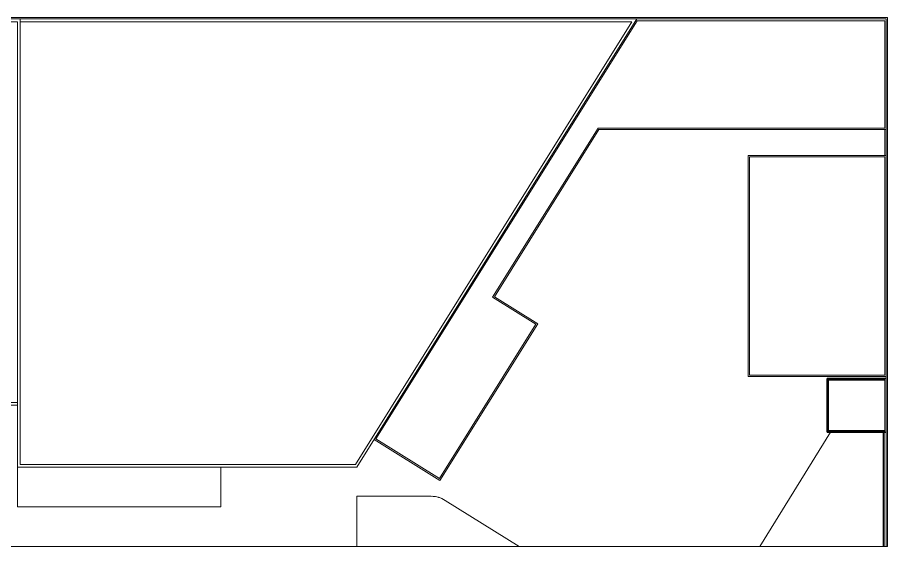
# Model space of a CAD drawing. Header units: millimetres. Extents: x 112 to 218, y 132 to 192.
# Drawn here: x 181.95 to 214.84, y 135.04 to 155.04 of the extents above; entities that cross this region are included whole.
import ezdxf

# ---------------------------------------------------------------- set-up
doc = ezdxf.new("R2010")
doc.units = ezdxf.units.MM
doc.linetypes.add('DIVIDEX2', pattern=[63.5, 25.4, -12.7, 0, -12.7, 0, -12.7])
for name, color, linetype, lineweight in [('Ejes', 1, 'Continuous', 13), ('Muros', 5, 'Continuous', 35), ('MUROS BAJOS', 150, 'DIVIDEX2', 13), ('Trabes', 4, 'Continuous', 18)]:
    doc.layers.add(name, color=color, linetype=linetype, lineweight=lineweight)

msp = doc.modelspace()

# ---------------------------------------------------------------- linework, layer by layer
at = {"layer": 'Ejes'}
for p, q in [((114.836, 155.045), (214.836, 155.045)), ((214.836, 155.045), (214.836, 135.045)), ((212.681, 139.374), (210.013, 135.045)), ((214.666, 139.374), (214.666, 135.045)), ((194.774, 136.945), (197.586, 136.945)), ((194.774, 136.945), (194.774, 135.045)), ((200.916, 135.045), (198.115, 136.793)), ((114.836, 135.045), (214.822, 135.045)), ((214.666, 135.045), (214.786, 135.045)), ((214.786, 135.045), (214.836, 135.045))]:
    msp.add_line(p, q, dxfattribs=at)
for centre, radius in [((197.586, 135.945), 1), ((197.643, 136.145), 0.8)]:
    msp.add_arc(centre, radius, 58.0306, 90, dxfattribs=at)
at = {"layer": 'Muros'}
for p, q in [((212.546, 141.396), (212.546, 139.374)), ((212.546, 141.396), (214.786, 141.396)), ((212.596, 141.346), (212.596, 139.424)), ((212.596, 141.346), (214.736, 141.346)), ((212.546, 139.374), (214.786, 139.374)), ((212.596, 139.424), (214.736, 139.424))]:
    msp.add_line(p, q, dxfattribs=at)
at = {"layer": 'MUROS BAJOS'}
for p, q in [((166.143, 154.995), (182.047, 154.995)), ((205.366, 154.915), (195.5, 139.114)), ((205.357, 154.995), (214.786, 154.995)), ((205.366, 154.915), (214.736, 154.915)), ((214.736, 154.915), (214.736, 150.857)), ((214.786, 154.995), (214.786, 151.357)), ((166.143, 154.875), (181.947, 154.875)), ((214.786, 143.257), (214.786, 151.357)), ((203.892, 150.857), (199.906, 144.474)), ((203.92, 150.807), (199.975, 144.49)), ((203.892, 150.857), (214.736, 150.857)), ((203.92, 150.807), (214.786, 150.807)), ((214.736, 149.822), (214.736, 150.807)), ((209.566, 149.822), (209.566, 141.475)), ((209.566, 149.822), (214.786, 149.822)), ((209.616, 149.772), (209.616, 141.525)), ((209.616, 149.772), (214.736, 149.772)), ((214.736, 141.525), (214.736, 149.772)), ((201.542, 143.453), (199.906, 144.474)), ((201.611, 143.469), (199.975, 144.49)), ((201.542, 143.453), (197.9, 137.616)), ((201.611, 143.469), (197.915, 137.547)), ((214.786, 141.304), (214.786, 143.257)), ((209.566, 141.475), (214.786, 141.475)), ((209.616, 141.525), (214.736, 141.525)), ((214.736, 141.346), (214.736, 139.424)), ((214.786, 141.304), (214.786, 135.045)), ((168.147, 140.495), (181.947, 140.495)), ((168.147, 140.395), (181.947, 140.395)), ((214.706, 139.374), (214.706, 135.045)), ((197.915, 137.547), (195.43, 139.098)), ((197.9, 137.616), (195.5, 139.114)), ((181.947, 138.047), (181.947, 136.545)), ((189.634, 138.045), (189.634, 136.545)), ((189.634, 136.545), (181.947, 136.545))]:
    msp.add_line(p, q, dxfattribs=at)
at = {"layer": 'Trabes'}
for p, q in [((182.047, 140.395), (182.047, 154.995)), ((182.047, 154.995), (205.357, 154.995)), ((205.357, 154.995), (194.775, 138.047)), ((181.947, 140.395), (181.947, 154.875)), ((205.164, 154.875), (182.047, 154.875)), ((205.164, 154.875), (194.72, 138.147)), ((181.947, 138.047), (181.947, 140.395)), ((182.047, 138.147), (182.047, 140.395)), ((194.72, 138.147), (182.047, 138.147)), ((194.775, 138.047), (181.947, 138.047))]:
    msp.add_line(p, q, dxfattribs=at)

doc.saveas('drawing.dxf')
